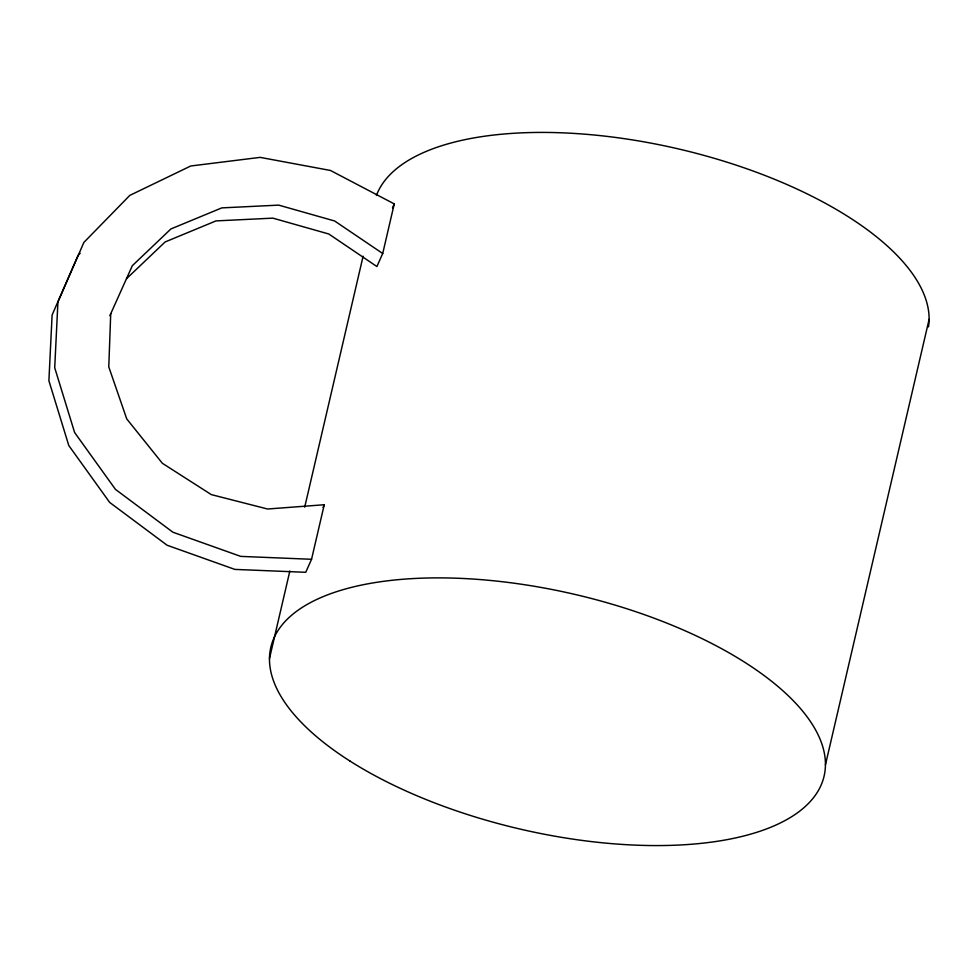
<?xml version="1.0" encoding="UTF-8"?>
<svg xmlns="http://www.w3.org/2000/svg" width="978" height="978" viewBox="0 0 978 978"><rect width="100%" height="100%" fill="white"/><g stroke="black" fill="none" stroke-linecap="round" stroke-linejoin="round"><path stroke-width="1.47" d="M110.722 313.645L108.778 366.884L126.737 418.902L162.372 463.291L211.321 494.611L267.593 509.012L324.244 504.746L311.554 559.282L305.735 572.301L234.879 569.404L167.091 545.235L109.67 502.423L68.802 445.552L48.9 380.76L52.103 315.026L78.069 255.441L80.147 253.302M269.463 658.61L289.855 571.005M304.708 507.166L363.107 256.224M126.517 278.718L165.123 241.957L215.991 220.906L272.874 218.143L328.804 233.999L376.897 266.529L382.716 253.51L394.256 203.901L330.491 170.478L260.136 157.372L190.747 165.991L129.805 195.392L83.876 242.422L57.922 302.006L54.719 367.74L74.621 432.533L115.477 489.403L172.898 532.215L240.698 556.384L311.554 559.282M825.444 764.833L929.1 319.39M392.508 207.813L394.256 203.901M323.082 507.35L324.244 504.746M109.854 315.698L132.323 265.698L170.93 228.938L221.81 207.886L278.693 205.123L334.623 220.979L382.716 253.51M376.42 195.429A284.036 120.49 13.1 0 1 681.776 149.707A284.036 120.49 13.1 0 1 928.489 326.896M349.965 761.043A284.036 120.49 13.1 0 0 815.628 794.833A284.036 120.49 13.1 0 0 476.751 579.306A284.036 120.49 13.1 0 0 349.965 761.043"/></g></svg>
